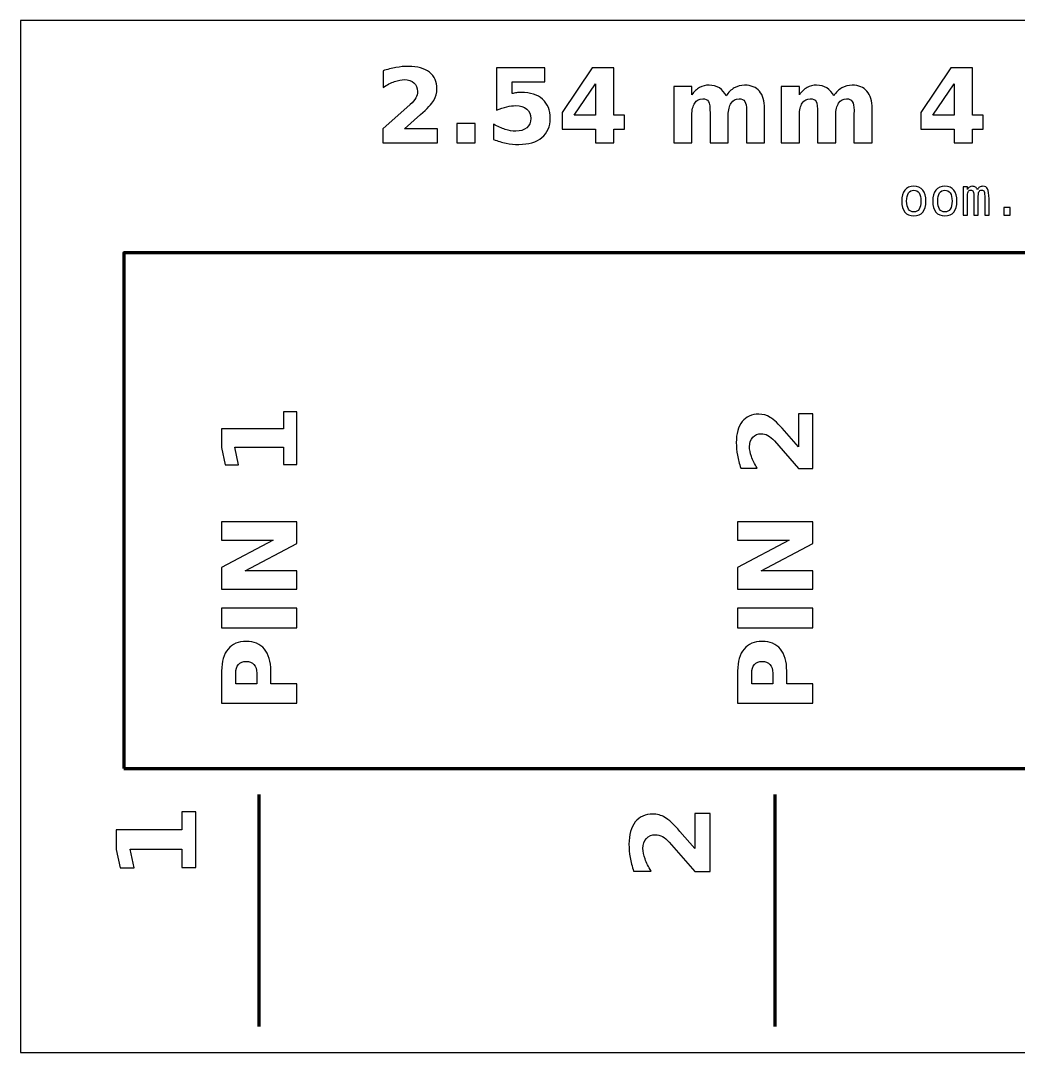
# Model space of a CAD drawing. Header units: centimetres. Extents: x -13.5 to -9.5, y -15.85 to -13.85.
# Drawn here: x -13.5 to -11.566, y -15.85 to -13.85 of the extents above; entities that cross this region are included whole.
import ezdxf

# ---------------------------------------------------------------- set-up
doc = ezdxf.new("R2010")
doc.units = ezdxf.units.CM
doc.header["$MEASUREMENT"] = 0
doc.layers.add('Layer 1', color=7, linetype='Continuous')

msp = doc.modelspace()

# ---------------------------------------------------------------- linework, layer by layer
at = {"layer": 'Layer 1', "color": 7}
msp.add_open_spline([(-13.5, -13.85), (-13.5, -13.85), (-9.5, -13.85), (-9.5, -13.85), (-9.5, -13.85), (-9.5, -13.85), (-9.5, -15.85), (-9.5, -15.85), (-9.5, -15.85), (-9.5, -15.85), (-13.5, -15.85), (-13.5, -15.85), (-13.5, -15.85), (-13.5, -15.85), (-13.5, -13.85), (-13.5, -13.85)], degree=3, knots=[0, 0, 0, 0, 0.25, 0.25, 0.25, 0.25, 0.5, 0.5, 0.5, 0.5, 0.75, 0.75, 0.75, 0.75, 1, 1, 1, 1], dxfattribs=at)
at = {"layer": 'Layer 1', "color": 250}
for points, knots in [([(-12.75625, -14.05948), (-12.75625, -14.05948), (-12.69208, -14.05948), (-12.69208, -14.05948), (-12.69208, -14.05948), (-12.69208, -14.05948), (-12.69208, -14.08711), (-12.69208, -14.08711), (-12.69208, -14.08711), (-12.69208, -14.08711), (-12.79805, -14.08711), (-12.79805, -14.08711), (-12.79805, -14.08711), (-12.79805, -14.08711), (-12.79805, -14.05948), (-12.79805, -14.05948), (-12.79805, -14.05948), (-12.79805, -14.05948), (-12.74481, -14.01251), (-12.74481, -14.01251), (-12.74481, -14.01251), (-12.74005, -14.00821), (-12.73655, -14.00401), (-12.73428, -13.99991), (-12.73428, -13.99991), (-12.73198, -13.99581), (-12.73085, -13.99154), (-12.73085, -13.98711), (-12.73085, -13.98711), (-12.73085, -13.98028), (-12.73315, -13.97478), (-12.73775, -13.97061), (-12.73775, -13.97061), (-12.74231, -13.96644), (-12.74841, -13.96438), (-12.75605, -13.96438), (-12.75605, -13.96438), (-12.76191, -13.96438), (-12.76831, -13.96564), (-12.77528, -13.96814), (-12.77528, -13.96814), (-12.78225, -13.97064), (-12.78971, -13.97438), (-12.79765, -13.97931), (-12.79765, -13.97931), (-12.79765, -13.97931), (-12.79765, -13.94728), (-12.79765, -13.94728), (-12.79765, -13.94728), (-12.78918, -13.94448), (-12.78081, -13.94234), (-12.77255, -13.94088), (-12.77255, -13.94088), (-12.76428, -13.93941), (-12.75618, -13.93868), (-12.74821, -13.93868), (-12.74821, -13.93868), (-12.73078, -13.93868), (-12.71721, -13.94251), (-12.70755, -13.95021), (-12.70755, -13.95021), (-12.69788, -13.95788), (-12.69305, -13.96858), (-12.69305, -13.98234), (-12.69305, -13.98234), (-12.69305, -13.99028), (-12.69511, -13.99768), (-12.69921, -14.00454), (-12.69921, -14.00454), (-12.70331, -14.01141), (-12.71195, -14.02061), (-12.72508, -14.03214), (-12.72508, -14.03214), (-12.72508, -14.03214), (-12.75625, -14.05948), (-12.75625, -14.05948)], [0, 0, 0, 0, 0.0526316, 0.0526316, 0.0526316, 0.0526316, 0.1052632, 0.1052632, 0.1052632, 0.1052632, 0.1578947, 0.1578947, 0.1578947, 0.1578947, 0.2105263, 0.2105263, 0.2105263, 0.2105263, 0.2631579, 0.2631579, 0.2631579, 0.2631579, 0.3157895, 0.3157895, 0.3157895, 0.3157895, 0.3684211, 0.3684211, 0.3684211, 0.3684211, 0.4210526, 0.4210526, 0.4210526, 0.4210526, 0.4736842, 0.4736842, 0.4736842, 0.4736842, 0.5263158, 0.5263158, 0.5263158, 0.5263158, 0.5789474, 0.5789474, 0.5789474, 0.5789474, 0.6315789, 0.6315789, 0.6315789, 0.6315789, 0.6842105, 0.6842105, 0.6842105, 0.6842105, 0.7368421, 0.7368421, 0.7368421, 0.7368421, 0.7894737, 0.7894737, 0.7894737, 0.7894737, 0.8421053, 0.8421053, 0.8421053, 0.8421053, 0.8947368, 0.8947368, 0.8947368, 0.8947368, 0.9473684, 0.9473684, 0.9473684, 0.9473684, 1, 1, 1, 1]), ([(-12.57754, -13.94131), (-12.57754, -13.94131), (-12.48407, -13.94131), (-12.48407, -13.94131), (-12.48407, -13.94131), (-12.48407, -13.94131), (-12.48407, -13.96894), (-12.48407, -13.96894), (-12.48407, -13.96894), (-12.48407, -13.96894), (-12.54757, -13.96894), (-12.54757, -13.96894), (-12.54757, -13.96894), (-12.54757, -13.96894), (-12.54757, -13.99151), (-12.54757, -13.99151), (-12.54757, -13.99151), (-12.54471, -13.99074), (-12.54184, -13.99014), (-12.53894, -13.98971), (-12.53894, -13.98971), (-12.53604, -13.98928), (-12.53301, -13.98908), (-12.52991, -13.98908), (-12.52991, -13.98908), (-12.51211, -13.98908), (-12.49827, -13.99351), (-12.48837, -14.00241), (-12.48837, -14.00241), (-12.47847, -14.01128), (-12.47354, -14.02368), (-12.47354, -14.03954), (-12.47354, -14.03954), (-12.47354, -14.05531), (-12.47894, -14.06764), (-12.48971, -14.07658), (-12.48971, -14.07658), (-12.50047, -14.08548), (-12.51544, -14.08994), (-12.53457, -14.08994), (-12.53457, -14.08994), (-12.54284, -14.08994), (-12.55104, -14.08914), (-12.55914, -14.08754), (-12.55914, -14.08754), (-12.56724, -14.08594), (-12.57531, -14.08354), (-12.58331, -14.08028), (-12.58331, -14.08028), (-12.58331, -14.08028), (-12.58331, -14.05068), (-12.58331, -14.05068), (-12.58331, -14.05068), (-12.57537, -14.05524), (-12.56784, -14.05864), (-12.56071, -14.06091), (-12.56071, -14.06091), (-12.55357, -14.06321), (-12.54684, -14.06434), (-12.54054, -14.06434), (-12.54054, -14.06434), (-12.53141, -14.06434), (-12.52424, -14.06211), (-12.51901, -14.05764), (-12.51901, -14.05764), (-12.51377, -14.05321), (-12.51114, -14.04718), (-12.51114, -14.03954), (-12.51114, -14.03954), (-12.51114, -14.03188), (-12.51377, -14.02584), (-12.51901, -14.02141), (-12.51901, -14.02141), (-12.52424, -14.01698), (-12.53141, -14.01478), (-12.54054, -14.01478), (-12.54054, -14.01478), (-12.54594, -14.01478), (-12.55171, -14.01548), (-12.55781, -14.01688), (-12.55781, -14.01688), (-12.56394, -14.01828), (-12.57051, -14.02044), (-12.57754, -14.02338), (-12.57754, -14.02338), (-12.57754, -14.02338), (-12.57754, -13.94131), (-12.57754, -13.94131)], [0, 0, 0, 0, 0.0454545, 0.0454545, 0.0454545, 0.0454545, 0.0909091, 0.0909091, 0.0909091, 0.0909091, 0.1363636, 0.1363636, 0.1363636, 0.1363636, 0.1818182, 0.1818182, 0.1818182, 0.1818182, 0.2272727, 0.2272727, 0.2272727, 0.2272727, 0.2727273, 0.2727273, 0.2727273, 0.2727273, 0.3181818, 0.3181818, 0.3181818, 0.3181818, 0.3636364, 0.3636364, 0.3636364, 0.3636364, 0.4090909, 0.4090909, 0.4090909, 0.4090909, 0.4545455, 0.4545455, 0.4545455, 0.4545455, 0.5, 0.5, 0.5, 0.5, 0.5454545, 0.5454545, 0.5454545, 0.5454545, 0.5909091, 0.5909091, 0.5909091, 0.5909091, 0.6363636, 0.6363636, 0.6363636, 0.6363636, 0.6818182, 0.6818182, 0.6818182, 0.6818182, 0.7272727, 0.7272727, 0.7272727, 0.7272727, 0.7727273, 0.7727273, 0.7727273, 0.7727273, 0.8181818, 0.8181818, 0.8181818, 0.8181818, 0.8636364, 0.8636364, 0.8636364, 0.8636364, 0.9090909, 0.9090909, 0.9090909, 0.9090909, 0.9545455, 0.9545455, 0.9545455, 0.9545455, 1, 1, 1, 1]), ([(-12.39217, -13.94131), (-12.39217, -13.94131), (-12.35037, -13.94131), (-12.35037, -13.94131), (-12.35037, -13.94131), (-12.35037, -13.94131), (-12.35037, -14.03331), (-12.35037, -14.03331), (-12.35037, -14.03331), (-12.35037, -14.03331), (-12.32957, -14.03331), (-12.32957, -14.03331), (-12.32957, -14.03331), (-12.32957, -14.03331), (-12.32957, -14.06054), (-12.32957, -14.06054), (-12.32957, -14.06054), (-12.32957, -14.06054), (-12.35037, -14.06054), (-12.35037, -14.06054), (-12.35037, -14.06054), (-12.35037, -14.06054), (-12.35037, -14.08711), (-12.35037, -14.08711), (-12.35037, -14.08711), (-12.35037, -14.08711), (-12.3859, -14.08711), (-12.3859, -14.08711), (-12.3859, -14.08711), (-12.3859, -14.08711), (-12.3859, -14.06054), (-12.3859, -14.06054), (-12.3859, -14.06054), (-12.3859, -14.06054), (-12.45057, -14.06054), (-12.45057, -14.06054), (-12.45057, -14.06054), (-12.45057, -14.06054), (-12.45057, -14.02831), (-12.45057, -14.02831), (-12.45057, -14.02831), (-12.45057, -14.02831), (-12.39217, -13.94131), (-12.39217, -13.94131)], [0, 0, 0, 0, 0.0909091, 0.0909091, 0.0909091, 0.0909091, 0.1818182, 0.1818182, 0.1818182, 0.1818182, 0.2727273, 0.2727273, 0.2727273, 0.2727273, 0.3636364, 0.3636364, 0.3636364, 0.3636364, 0.4545455, 0.4545455, 0.4545455, 0.4545455, 0.5454545, 0.5454545, 0.5454545, 0.5454545, 0.6363636, 0.6363636, 0.6363636, 0.6363636, 0.7272727, 0.7272727, 0.7272727, 0.7272727, 0.8181818, 0.8181818, 0.8181818, 0.8181818, 0.9090909, 0.9090909, 0.9090909, 0.9090909, 1, 1, 1, 1]), ([(-11.69694, -13.94131), (-11.69694, -13.94131), (-11.65514, -13.94131), (-11.65514, -13.94131), (-11.65514, -13.94131), (-11.65514, -13.94131), (-11.65514, -14.03331), (-11.65514, -14.03331), (-11.65514, -14.03331), (-11.65514, -14.03331), (-11.63434, -14.03331), (-11.63434, -14.03331), (-11.63434, -14.03331), (-11.63434, -14.03331), (-11.63434, -14.06054), (-11.63434, -14.06054), (-11.63434, -14.06054), (-11.63434, -14.06054), (-11.65514, -14.06054), (-11.65514, -14.06054), (-11.65514, -14.06054), (-11.65514, -14.06054), (-11.65514, -14.08711), (-11.65514, -14.08711), (-11.65514, -14.08711), (-11.65514, -14.08711), (-11.69067, -14.08711), (-11.69067, -14.08711), (-11.69067, -14.08711), (-11.69067, -14.08711), (-11.69067, -14.06054), (-11.69067, -14.06054), (-11.69067, -14.06054), (-11.69067, -14.06054), (-11.75534, -14.06054), (-11.75534, -14.06054), (-11.75534, -14.06054), (-11.75534, -14.06054), (-11.75534, -14.02831), (-11.75534, -14.02831), (-11.75534, -14.02831), (-11.75534, -14.02831), (-11.69694, -13.94131), (-11.69694, -13.94131)], [0, 0, 0, 0, 0.0909091, 0.0909091, 0.0909091, 0.0909091, 0.1818182, 0.1818182, 0.1818182, 0.1818182, 0.2727273, 0.2727273, 0.2727273, 0.2727273, 0.3636364, 0.3636364, 0.3636364, 0.3636364, 0.4545455, 0.4545455, 0.4545455, 0.4545455, 0.5454545, 0.5454545, 0.5454545, 0.5454545, 0.6363636, 0.6363636, 0.6363636, 0.6363636, 0.7272727, 0.7272727, 0.7272727, 0.7272727, 0.8181818, 0.8181818, 0.8181818, 0.8181818, 0.9090909, 0.9090909, 0.9090909, 0.9090909, 1, 1, 1, 1]), ([(-12.3859, -13.97228), (-12.3859, -13.97228), (-12.42714, -14.03331), (-12.42714, -14.03331), (-12.42714, -14.03331), (-12.42714, -14.03331), (-12.3859, -14.03331), (-12.3859, -14.03331), (-12.3859, -14.03331), (-12.3859, -14.03331), (-12.3859, -13.97228), (-12.3859, -13.97228)], [0, 0, 0, 0, 0.3333333, 0.3333333, 0.3333333, 0.3333333, 0.6666667, 0.6666667, 0.6666667, 0.6666667, 1, 1, 1, 1]), ([(-12.1326, -13.99591), (-12.12817, -13.98914), (-12.12294, -13.98398), (-12.11684, -13.98044), (-12.11684, -13.98044), (-12.11074, -13.97688), (-12.10407, -13.97511), (-12.09677, -13.97511), (-12.09677, -13.97511), (-12.0842, -13.97511), (-12.07464, -13.97898), (-12.06807, -13.98674), (-12.06807, -13.98674), (-12.0615, -13.99448), (-12.0582, -14.00574), (-12.0582, -14.02051), (-12.0582, -14.02051), (-12.0582, -14.02051), (-12.0582, -14.08711), (-12.0582, -14.08711), (-12.0582, -14.08711), (-12.0582, -14.08711), (-12.09337, -14.08711), (-12.09337, -14.08711), (-12.09337, -14.08711), (-12.09337, -14.08711), (-12.09337, -14.03008), (-12.09337, -14.03008), (-12.09337, -14.03008), (-12.0933, -14.02924), (-12.09327, -14.02838), (-12.09324, -14.02744), (-12.09324, -14.02744), (-12.0932, -14.02654), (-12.09317, -14.02524), (-12.09317, -14.02354), (-12.09317, -14.02354), (-12.09317, -14.01581), (-12.0943, -14.01018), (-12.0966, -14.00671), (-12.0966, -14.00671), (-12.09887, -14.00321), (-12.10254, -14.00148), (-12.1076, -14.00148), (-12.1076, -14.00148), (-12.11427, -14.00148), (-12.11937, -14.00421), (-12.123, -14.00968), (-12.123, -14.00968), (-12.1266, -14.01514), (-12.12847, -14.02304), (-12.1286, -14.03341), (-12.1286, -14.03341), (-12.1286, -14.03341), (-12.1286, -14.08711), (-12.1286, -14.08711), (-12.1286, -14.08711), (-12.1286, -14.08711), (-12.16377, -14.08711), (-12.16377, -14.08711), (-12.16377, -14.08711), (-12.16377, -14.08711), (-12.16377, -14.03008), (-12.16377, -14.03008), (-12.16377, -14.03008), (-12.16377, -14.01798), (-12.1648, -14.01018), (-12.1669, -14.00671), (-12.1669, -14.00671), (-12.16897, -14.00321), (-12.17267, -14.00148), (-12.178, -14.00148), (-12.178, -14.00148), (-12.18474, -14.00148), (-12.1899, -14.00424), (-12.19354, -14.00974), (-12.19354, -14.00974), (-12.19717, -14.01524), (-12.199, -14.02308), (-12.199, -14.03331), (-12.199, -14.03331), (-12.199, -14.03331), (-12.199, -14.08711), (-12.199, -14.08711), (-12.199, -14.08711), (-12.199, -14.08711), (-12.23417, -14.08711), (-12.23417, -14.08711), (-12.23417, -14.08711), (-12.23417, -14.08711), (-12.23417, -13.97774), (-12.23417, -13.97774), (-12.23417, -13.97774), (-12.23417, -13.97774), (-12.199, -13.97774), (-12.199, -13.97774), (-12.199, -13.97774), (-12.199, -13.97774), (-12.199, -13.99378), (-12.199, -13.99378), (-12.199, -13.99378), (-12.1947, -13.98758), (-12.18977, -13.98294), (-12.1842, -13.97981), (-12.1842, -13.97981), (-12.17864, -13.97668), (-12.1725, -13.97511), (-12.1658, -13.97511), (-12.1658, -13.97511), (-12.15827, -13.97511), (-12.15157, -13.97694), (-12.1458, -13.98058), (-12.1458, -13.98058), (-12.14, -13.98424), (-12.1356, -13.98934), (-12.1326, -13.99591)], [0, 0, 0, 0, 0.0344828, 0.0344828, 0.0344828, 0.0344828, 0.0689655, 0.0689655, 0.0689655, 0.0689655, 0.1034483, 0.1034483, 0.1034483, 0.1034483, 0.137931, 0.137931, 0.137931, 0.137931, 0.1724138, 0.1724138, 0.1724138, 0.1724138, 0.2068966, 0.2068966, 0.2068966, 0.2068966, 0.2413793, 0.2413793, 0.2413793, 0.2413793, 0.2758621, 0.2758621, 0.2758621, 0.2758621, 0.3103448, 0.3103448, 0.3103448, 0.3103448, 0.3448276, 0.3448276, 0.3448276, 0.3448276, 0.3793103, 0.3793103, 0.3793103, 0.3793103, 0.4137931, 0.4137931, 0.4137931, 0.4137931, 0.4482759, 0.4482759, 0.4482759, 0.4482759, 0.4827586, 0.4827586, 0.4827586, 0.4827586, 0.5172414, 0.5172414, 0.5172414, 0.5172414, 0.5517241, 0.5517241, 0.5517241, 0.5517241, 0.5862069, 0.5862069, 0.5862069, 0.5862069, 0.6206897, 0.6206897, 0.6206897, 0.6206897, 0.6551724, 0.6551724, 0.6551724, 0.6551724, 0.6896552, 0.6896552, 0.6896552, 0.6896552, 0.7241379, 0.7241379, 0.7241379, 0.7241379, 0.7586207, 0.7586207, 0.7586207, 0.7586207, 0.7931034, 0.7931034, 0.7931034, 0.7931034, 0.8275862, 0.8275862, 0.8275862, 0.8275862, 0.862069, 0.862069, 0.862069, 0.862069, 0.8965517, 0.8965517, 0.8965517, 0.8965517, 0.9310345, 0.9310345, 0.9310345, 0.9310345, 0.9655172, 0.9655172, 0.9655172, 0.9655172, 1, 1, 1, 1]), ([(-11.9242, -13.99591), (-11.91977, -13.98914), (-11.91454, -13.98398), (-11.90844, -13.98044), (-11.90844, -13.98044), (-11.90234, -13.97688), (-11.89567, -13.97511), (-11.88837, -13.97511), (-11.88837, -13.97511), (-11.8758, -13.97511), (-11.86624, -13.97898), (-11.85967, -13.98674), (-11.85967, -13.98674), (-11.8531, -13.99448), (-11.8498, -14.00574), (-11.8498, -14.02051), (-11.8498, -14.02051), (-11.8498, -14.02051), (-11.8498, -14.08711), (-11.8498, -14.08711), (-11.8498, -14.08711), (-11.8498, -14.08711), (-11.88497, -14.08711), (-11.88497, -14.08711), (-11.88497, -14.08711), (-11.88497, -14.08711), (-11.88497, -14.03008), (-11.88497, -14.03008), (-11.88497, -14.03008), (-11.8849, -14.02924), (-11.88487, -14.02838), (-11.88484, -14.02744), (-11.88484, -14.02744), (-11.8848, -14.02654), (-11.88477, -14.02524), (-11.88477, -14.02354), (-11.88477, -14.02354), (-11.88477, -14.01581), (-11.8859, -14.01018), (-11.8882, -14.00671), (-11.8882, -14.00671), (-11.89047, -14.00321), (-11.89414, -14.00148), (-11.8992, -14.00148), (-11.8992, -14.00148), (-11.90587, -14.00148), (-11.91097, -14.00421), (-11.9146, -14.00968), (-11.9146, -14.00968), (-11.9182, -14.01514), (-11.92007, -14.02304), (-11.9202, -14.03341), (-11.9202, -14.03341), (-11.9202, -14.03341), (-11.9202, -14.08711), (-11.9202, -14.08711), (-11.9202, -14.08711), (-11.9202, -14.08711), (-11.95537, -14.08711), (-11.95537, -14.08711), (-11.95537, -14.08711), (-11.95537, -14.08711), (-11.95537, -14.03008), (-11.95537, -14.03008), (-11.95537, -14.03008), (-11.95537, -14.01798), (-11.9564, -14.01018), (-11.9585, -14.00671), (-11.9585, -14.00671), (-11.96057, -14.00321), (-11.96427, -14.00148), (-11.9696, -14.00148), (-11.9696, -14.00148), (-11.97634, -14.00148), (-11.9815, -14.00424), (-11.98514, -14.00974), (-11.98514, -14.00974), (-11.98877, -14.01524), (-11.9906, -14.02308), (-11.9906, -14.03331), (-11.9906, -14.03331), (-11.9906, -14.03331), (-11.9906, -14.08711), (-11.9906, -14.08711), (-11.9906, -14.08711), (-11.9906, -14.08711), (-12.02577, -14.08711), (-12.02577, -14.08711), (-12.02577, -14.08711), (-12.02577, -14.08711), (-12.02577, -13.97774), (-12.02577, -13.97774), (-12.02577, -13.97774), (-12.02577, -13.97774), (-11.9906, -13.97774), (-11.9906, -13.97774), (-11.9906, -13.97774), (-11.9906, -13.97774), (-11.9906, -13.99378), (-11.9906, -13.99378), (-11.9906, -13.99378), (-11.9863, -13.98758), (-11.98137, -13.98294), (-11.9758, -13.97981), (-11.9758, -13.97981), (-11.97024, -13.97668), (-11.9641, -13.97511), (-11.9574, -13.97511), (-11.9574, -13.97511), (-11.94987, -13.97511), (-11.94317, -13.97694), (-11.9374, -13.98058), (-11.9374, -13.98058), (-11.9316, -13.98424), (-11.9272, -13.98934), (-11.9242, -13.99591)], [0, 0, 0, 0, 0.0344828, 0.0344828, 0.0344828, 0.0344828, 0.0689655, 0.0689655, 0.0689655, 0.0689655, 0.1034483, 0.1034483, 0.1034483, 0.1034483, 0.137931, 0.137931, 0.137931, 0.137931, 0.1724138, 0.1724138, 0.1724138, 0.1724138, 0.2068966, 0.2068966, 0.2068966, 0.2068966, 0.2413793, 0.2413793, 0.2413793, 0.2413793, 0.2758621, 0.2758621, 0.2758621, 0.2758621, 0.3103448, 0.3103448, 0.3103448, 0.3103448, 0.3448276, 0.3448276, 0.3448276, 0.3448276, 0.3793103, 0.3793103, 0.3793103, 0.3793103, 0.4137931, 0.4137931, 0.4137931, 0.4137931, 0.4482759, 0.4482759, 0.4482759, 0.4482759, 0.4827586, 0.4827586, 0.4827586, 0.4827586, 0.5172414, 0.5172414, 0.5172414, 0.5172414, 0.5517241, 0.5517241, 0.5517241, 0.5517241, 0.5862069, 0.5862069, 0.5862069, 0.5862069, 0.6206897, 0.6206897, 0.6206897, 0.6206897, 0.6551724, 0.6551724, 0.6551724, 0.6551724, 0.6896552, 0.6896552, 0.6896552, 0.6896552, 0.7241379, 0.7241379, 0.7241379, 0.7241379, 0.7586207, 0.7586207, 0.7586207, 0.7586207, 0.7931034, 0.7931034, 0.7931034, 0.7931034, 0.8275862, 0.8275862, 0.8275862, 0.8275862, 0.862069, 0.862069, 0.862069, 0.862069, 0.8965517, 0.8965517, 0.8965517, 0.8965517, 0.9310345, 0.9310345, 0.9310345, 0.9310345, 0.9655172, 0.9655172, 0.9655172, 0.9655172, 1, 1, 1, 1]), ([(-11.69067, -13.97228), (-11.69067, -13.97228), (-11.73191, -14.03331), (-11.73191, -14.03331), (-11.73191, -14.03331), (-11.73191, -14.03331), (-11.69067, -14.03331), (-11.69067, -14.03331), (-11.69067, -14.03331), (-11.69067, -14.03331), (-11.69067, -13.97228), (-11.69067, -13.97228)], [0, 0, 0, 0, 0.3333333, 0.3333333, 0.3333333, 0.3333333, 0.6666667, 0.6666667, 0.6666667, 0.6666667, 1, 1, 1, 1]), ([(-12.65431, -14.04931), (-12.65431, -14.04931), (-12.61914, -14.04931), (-12.61914, -14.04931), (-12.61914, -14.04931), (-12.61914, -14.04931), (-12.61914, -14.08711), (-12.61914, -14.08711), (-12.61914, -14.08711), (-12.61914, -14.08711), (-12.65431, -14.08711), (-12.65431, -14.08711), (-12.65431, -14.08711), (-12.65431, -14.08711), (-12.65431, -14.04931), (-12.65431, -14.04931)], [0, 0, 0, 0, 0.25, 0.25, 0.25, 0.25, 0.5, 0.5, 0.5, 0.5, 0.75, 0.75, 0.75, 0.75, 1, 1, 1, 1]), ([(-11.76893, -14.1711), (-11.76134, -14.1711), (-11.75554, -14.17355), (-11.75153, -14.17847), (-11.75153, -14.17847), (-11.74751, -14.18338), (-11.74549, -14.1905), (-11.74549, -14.1998), (-11.74549, -14.1998), (-11.74549, -14.20915), (-11.74749, -14.21627), (-11.75149, -14.22117), (-11.75149, -14.22117), (-11.75551, -14.22607), (-11.76131, -14.22852), (-11.76893, -14.22852), (-11.76893, -14.22852), (-11.77653, -14.22852), (-11.78231, -14.22607), (-11.78633, -14.22117), (-11.78633, -14.22117), (-11.79033, -14.21627), (-11.79233, -14.20915), (-11.79233, -14.1998), (-11.79233, -14.1998), (-11.79233, -14.1905), (-11.79033, -14.18338), (-11.78633, -14.17847), (-11.78633, -14.17847), (-11.78231, -14.17355), (-11.77653, -14.1711), (-11.76893, -14.1711)], [0, 0, 0, 0, 0.125, 0.125, 0.125, 0.125, 0.25, 0.25, 0.25, 0.25, 0.375, 0.375, 0.375, 0.375, 0.5, 0.5, 0.5, 0.5, 0.625, 0.625, 0.625, 0.625, 0.75, 0.75, 0.75, 0.75, 0.875, 0.875, 0.875, 0.875, 1, 1, 1, 1]), ([(-11.76893, -14.17872), (-11.77349, -14.17872), (-11.77694, -14.18048), (-11.77929, -14.18403), (-11.77929, -14.18403), (-11.78164, -14.18758), (-11.78281, -14.19285), (-11.78281, -14.1998), (-11.78281, -14.1998), (-11.78281, -14.20673), (-11.78164, -14.21198), (-11.77929, -14.21555), (-11.77929, -14.21555), (-11.77694, -14.21912), (-11.77349, -14.2209), (-11.76893, -14.2209), (-11.76893, -14.2209), (-11.76434, -14.2209), (-11.76088, -14.21912), (-11.75853, -14.21555), (-11.75853, -14.21555), (-11.75618, -14.21198), (-11.75501, -14.20673), (-11.75501, -14.1998), (-11.75501, -14.1998), (-11.75501, -14.19285), (-11.75618, -14.18758), (-11.75853, -14.18403), (-11.75853, -14.18403), (-11.76088, -14.18048), (-11.76434, -14.17872), (-11.76893, -14.17872)], [0, 0, 0, 0, 0.125, 0.125, 0.125, 0.125, 0.25, 0.25, 0.25, 0.25, 0.375, 0.375, 0.375, 0.375, 0.5, 0.5, 0.5, 0.5, 0.625, 0.625, 0.625, 0.625, 0.75, 0.75, 0.75, 0.75, 0.875, 0.875, 0.875, 0.875, 1, 1, 1, 1]), ([(-11.70873, -14.1711), (-11.70114, -14.1711), (-11.69534, -14.17355), (-11.69133, -14.17847), (-11.69133, -14.17847), (-11.68731, -14.18338), (-11.68529, -14.1905), (-11.68529, -14.1998), (-11.68529, -14.1998), (-11.68529, -14.20915), (-11.68729, -14.21627), (-11.69129, -14.22117), (-11.69129, -14.22117), (-11.69531, -14.22607), (-11.70111, -14.22852), (-11.70873, -14.22852), (-11.70873, -14.22852), (-11.71633, -14.22852), (-11.72211, -14.22607), (-11.72613, -14.22117), (-11.72613, -14.22117), (-11.73013, -14.21627), (-11.73213, -14.20915), (-11.73213, -14.1998), (-11.73213, -14.1998), (-11.73213, -14.1905), (-11.73013, -14.18338), (-11.72613, -14.17847), (-11.72613, -14.17847), (-11.72211, -14.17355), (-11.71633, -14.1711), (-11.70873, -14.1711)], [0, 0, 0, 0, 0.125, 0.125, 0.125, 0.125, 0.25, 0.25, 0.25, 0.25, 0.375, 0.375, 0.375, 0.375, 0.5, 0.5, 0.5, 0.5, 0.625, 0.625, 0.625, 0.625, 0.75, 0.75, 0.75, 0.75, 0.875, 0.875, 0.875, 0.875, 1, 1, 1, 1]), ([(-11.70873, -14.17872), (-11.71329, -14.17872), (-11.71674, -14.18048), (-11.71909, -14.18403), (-11.71909, -14.18403), (-11.72144, -14.18758), (-11.72261, -14.19285), (-11.72261, -14.1998), (-11.72261, -14.1998), (-11.72261, -14.20673), (-11.72144, -14.21198), (-11.71909, -14.21555), (-11.71909, -14.21555), (-11.71674, -14.21912), (-11.71329, -14.2209), (-11.70873, -14.2209), (-11.70873, -14.2209), (-11.70414, -14.2209), (-11.70068, -14.21912), (-11.69833, -14.21555), (-11.69833, -14.21555), (-11.69598, -14.21198), (-11.69481, -14.20673), (-11.69481, -14.1998), (-11.69481, -14.1998), (-11.69481, -14.19285), (-11.69598, -14.18758), (-11.69833, -14.18403), (-11.69833, -14.18403), (-11.70068, -14.18048), (-11.70414, -14.17872), (-11.70873, -14.17872)], [0, 0, 0, 0, 0.125, 0.125, 0.125, 0.125, 0.25, 0.25, 0.25, 0.25, 0.375, 0.375, 0.375, 0.375, 0.5, 0.5, 0.5, 0.5, 0.625, 0.625, 0.625, 0.625, 0.75, 0.75, 0.75, 0.75, 0.875, 0.875, 0.875, 0.875, 1, 1, 1, 1]), ([(-11.64561, -14.17798), (-11.64451, -14.17563), (-11.64309, -14.1739), (-11.64138, -14.17278), (-11.64138, -14.17278), (-11.63968, -14.17167), (-11.63761, -14.1711), (-11.63521, -14.1711), (-11.63521, -14.1711), (-11.63081, -14.1711), (-11.62771, -14.1728), (-11.62591, -14.1762), (-11.62591, -14.1762), (-11.62409, -14.1796), (-11.62319, -14.186), (-11.62319, -14.19542), (-11.62319, -14.19542), (-11.62319, -14.19542), (-11.62319, -14.2271), (-11.62319, -14.2271), (-11.62319, -14.2271), (-11.62319, -14.2271), (-11.63139, -14.2271), (-11.63139, -14.2271), (-11.63139, -14.2271), (-11.63139, -14.2271), (-11.63139, -14.1958), (-11.63139, -14.1958), (-11.63139, -14.1958), (-11.63139, -14.18808), (-11.63183, -14.1833), (-11.63269, -14.18142), (-11.63269, -14.18142), (-11.63354, -14.17955), (-11.63513, -14.17862), (-11.63741, -14.17862), (-11.63741, -14.17862), (-11.64001, -14.17862), (-11.64179, -14.17962), (-11.64276, -14.18162), (-11.64276, -14.18162), (-11.64371, -14.18362), (-11.64419, -14.18835), (-11.64419, -14.1958), (-11.64419, -14.1958), (-11.64419, -14.1958), (-11.64419, -14.2271), (-11.64419, -14.2271), (-11.64419, -14.2271), (-11.64419, -14.2271), (-11.65239, -14.2271), (-11.65239, -14.2271), (-11.65239, -14.2271), (-11.65239, -14.2271), (-11.65239, -14.1958), (-11.65239, -14.1958), (-11.65239, -14.1958), (-11.65239, -14.18798), (-11.65286, -14.18317), (-11.65379, -14.18135), (-11.65379, -14.18135), (-11.65471, -14.17953), (-11.65638, -14.17862), (-11.65879, -14.17862), (-11.65879, -14.17862), (-11.66118, -14.17862), (-11.66283, -14.17962), (-11.66374, -14.18162), (-11.66374, -14.18162), (-11.66468, -14.18362), (-11.66514, -14.18835), (-11.66514, -14.1958), (-11.66514, -14.1958), (-11.66514, -14.1958), (-11.66514, -14.2271), (-11.66514, -14.2271), (-11.66514, -14.2271), (-11.66514, -14.2271), (-11.67329, -14.2271), (-11.67329, -14.2271), (-11.67329, -14.2271), (-11.67329, -14.2271), (-11.67329, -14.17242), (-11.67329, -14.17242), (-11.67329, -14.17242), (-11.67329, -14.17242), (-11.66514, -14.17242), (-11.66514, -14.17242), (-11.66514, -14.17242), (-11.66514, -14.17242), (-11.66514, -14.1771), (-11.66514, -14.1771), (-11.66514, -14.1771), (-11.66408, -14.17515), (-11.66273, -14.17367), (-11.66111, -14.17263), (-11.66111, -14.17263), (-11.65951, -14.17162), (-11.65768, -14.1711), (-11.65563, -14.1711), (-11.65563, -14.1711), (-11.65314, -14.1711), (-11.65109, -14.17167), (-11.64944, -14.1728), (-11.64944, -14.1728), (-11.64779, -14.17395), (-11.64653, -14.17567), (-11.64561, -14.17798)], [0, 0, 0, 0, 0.037037, 0.037037, 0.037037, 0.037037, 0.0740741, 0.0740741, 0.0740741, 0.0740741, 0.1111111, 0.1111111, 0.1111111, 0.1111111, 0.1481481, 0.1481481, 0.1481481, 0.1481481, 0.1851852, 0.1851852, 0.1851852, 0.1851852, 0.2222222, 0.2222222, 0.2222222, 0.2222222, 0.2592593, 0.2592593, 0.2592593, 0.2592593, 0.2962963, 0.2962963, 0.2962963, 0.2962963, 0.3333333, 0.3333333, 0.3333333, 0.3333333, 0.3703704, 0.3703704, 0.3703704, 0.3703704, 0.4074074, 0.4074074, 0.4074074, 0.4074074, 0.4444444, 0.4444444, 0.4444444, 0.4444444, 0.4814815, 0.4814815, 0.4814815, 0.4814815, 0.5185185, 0.5185185, 0.5185185, 0.5185185, 0.5555556, 0.5555556, 0.5555556, 0.5555556, 0.5925926, 0.5925926, 0.5925926, 0.5925926, 0.6296296, 0.6296296, 0.6296296, 0.6296296, 0.6666667, 0.6666667, 0.6666667, 0.6666667, 0.7037037, 0.7037037, 0.7037037, 0.7037037, 0.7407407, 0.7407407, 0.7407407, 0.7407407, 0.7777778, 0.7777778, 0.7777778, 0.7777778, 0.8148148, 0.8148148, 0.8148148, 0.8148148, 0.8518519, 0.8518519, 0.8518519, 0.8518519, 0.8888889, 0.8888889, 0.8888889, 0.8888889, 0.9259259, 0.9259259, 0.9259259, 0.9259259, 0.962963, 0.962963, 0.962963, 0.962963, 1, 1, 1, 1]), ([(-11.59453, -14.2122), (-11.59453, -14.2122), (-11.58223, -14.2122), (-11.58223, -14.2122), (-11.58223, -14.2122), (-11.58223, -14.2122), (-11.58223, -14.2271), (-11.58223, -14.2271), (-11.58223, -14.2271), (-11.58223, -14.2271), (-11.59453, -14.2271), (-11.59453, -14.2271), (-11.59453, -14.2271), (-11.59453, -14.2271), (-11.59453, -14.2122), (-11.59453, -14.2122)], [0, 0, 0, 0, 0.25, 0.25, 0.25, 0.25, 0.5, 0.5, 0.5, 0.5, 0.75, 0.75, 0.75, 0.75, 1, 1, 1, 1]), ([(-12.99057, -14.71027), (-12.99057, -14.71027), (-12.99057, -14.67707), (-12.99057, -14.67707), (-12.99057, -14.67707), (-12.99057, -14.67707), (-13.0848, -14.67707), (-13.0848, -14.67707), (-13.0848, -14.67707), (-13.0848, -14.67707), (-13.07777, -14.71113), (-13.07777, -14.71113), (-13.07777, -14.71113), (-13.07777, -14.71113), (-13.10337, -14.71113), (-13.10337, -14.71113), (-13.10337, -14.71113), (-13.10337, -14.71113), (-13.1104, -14.67727), (-13.1104, -14.67727), (-13.1104, -14.67727), (-13.1104, -14.67727), (-13.1104, -14.64153), (-13.1104, -14.64153), (-13.1104, -14.64153), (-13.1104, -14.64153), (-12.99057, -14.64153), (-12.99057, -14.64153), (-12.99057, -14.64153), (-12.99057, -14.64153), (-12.99057, -14.60833), (-12.99057, -14.60833), (-12.99057, -14.60833), (-12.99057, -14.60833), (-12.9646, -14.60833), (-12.9646, -14.60833), (-12.9646, -14.60833), (-12.9646, -14.60833), (-12.9646, -14.71027), (-12.9646, -14.71027), (-12.9646, -14.71027), (-12.9646, -14.71027), (-12.99057, -14.71027), (-12.99057, -14.71027)], [0, 0, 0, 0, 0.0909091, 0.0909091, 0.0909091, 0.0909091, 0.1818182, 0.1818182, 0.1818182, 0.1818182, 0.2727273, 0.2727273, 0.2727273, 0.2727273, 0.3636364, 0.3636364, 0.3636364, 0.3636364, 0.4545455, 0.4545455, 0.4545455, 0.4545455, 0.5454545, 0.5454545, 0.5454545, 0.5454545, 0.6363636, 0.6363636, 0.6363636, 0.6363636, 0.7272727, 0.7272727, 0.7272727, 0.7272727, 0.8181818, 0.8181818, 0.8181818, 0.8181818, 0.9090909, 0.9090909, 0.9090909, 0.9090909, 1, 1, 1, 1]), ([(-11.99223, -14.67607), (-11.99223, -14.67607), (-11.99223, -14.6119), (-11.99223, -14.6119), (-11.99223, -14.6119), (-11.99223, -14.6119), (-11.9646, -14.6119), (-11.9646, -14.6119), (-11.9646, -14.6119), (-11.9646, -14.6119), (-11.9646, -14.71787), (-11.9646, -14.71787), (-11.9646, -14.71787), (-11.9646, -14.71787), (-11.99223, -14.71787), (-11.99223, -14.71787), (-11.99223, -14.71787), (-11.99223, -14.71787), (-12.0392, -14.66463), (-12.0392, -14.66463), (-12.0392, -14.66463), (-12.0435, -14.65987), (-12.0477, -14.65637), (-12.0518, -14.6541), (-12.0518, -14.6541), (-12.0559, -14.6518), (-12.06017, -14.65067), (-12.0646, -14.65067), (-12.0646, -14.65067), (-12.07143, -14.65067), (-12.07693, -14.65297), (-12.0811, -14.65757), (-12.0811, -14.65757), (-12.08527, -14.66213), (-12.08733, -14.66823), (-12.08733, -14.67587), (-12.08733, -14.67587), (-12.08733, -14.68173), (-12.08607, -14.68813), (-12.08357, -14.6951), (-12.08357, -14.6951), (-12.08107, -14.70207), (-12.07733, -14.70953), (-12.0724, -14.71747), (-12.0724, -14.71747), (-12.0724, -14.71747), (-12.10443, -14.71747), (-12.10443, -14.71747), (-12.10443, -14.71747), (-12.10723, -14.709), (-12.10937, -14.70063), (-12.11083, -14.69237), (-12.11083, -14.69237), (-12.1123, -14.6841), (-12.11303, -14.676), (-12.11303, -14.66803), (-12.11303, -14.66803), (-12.11303, -14.6506), (-12.1092, -14.63703), (-12.1015, -14.62737), (-12.1015, -14.62737), (-12.09383, -14.6177), (-12.08313, -14.61287), (-12.06937, -14.61287), (-12.06937, -14.61287), (-12.06143, -14.61287), (-12.05403, -14.61493), (-12.04717, -14.61903), (-12.04717, -14.61903), (-12.0403, -14.62313), (-12.0311, -14.63177), (-12.01957, -14.6449), (-12.01957, -14.6449), (-12.01957, -14.6449), (-11.99223, -14.67607), (-11.99223, -14.67607)], [0, 0, 0, 0, 0.0526316, 0.0526316, 0.0526316, 0.0526316, 0.1052632, 0.1052632, 0.1052632, 0.1052632, 0.1578947, 0.1578947, 0.1578947, 0.1578947, 0.2105263, 0.2105263, 0.2105263, 0.2105263, 0.2631579, 0.2631579, 0.2631579, 0.2631579, 0.3157895, 0.3157895, 0.3157895, 0.3157895, 0.3684211, 0.3684211, 0.3684211, 0.3684211, 0.4210526, 0.4210526, 0.4210526, 0.4210526, 0.4736842, 0.4736842, 0.4736842, 0.4736842, 0.5263158, 0.5263158, 0.5263158, 0.5263158, 0.5789474, 0.5789474, 0.5789474, 0.5789474, 0.6315789, 0.6315789, 0.6315789, 0.6315789, 0.6842105, 0.6842105, 0.6842105, 0.6842105, 0.7368421, 0.7368421, 0.7368421, 0.7368421, 0.7894737, 0.7894737, 0.7894737, 0.7894737, 0.8421053, 0.8421053, 0.8421053, 0.8421053, 0.8947368, 0.8947368, 0.8947368, 0.8947368, 0.9473684, 0.9473684, 0.9473684, 0.9473684, 1, 1, 1, 1]), ([(-13.1104, -14.95233), (-13.1104, -14.95233), (-13.1104, -14.91033), (-13.1104, -14.91033), (-13.1104, -14.91033), (-13.1104, -14.91033), (-13.0104, -14.8573), (-13.0104, -14.8573), (-13.0104, -14.8573), (-13.0104, -14.8573), (-13.1104, -14.8573), (-13.1104, -14.8573), (-13.1104, -14.8573), (-13.1104, -14.8573), (-13.1104, -14.82167), (-13.1104, -14.82167), (-13.1104, -14.82167), (-13.1104, -14.82167), (-12.9646, -14.82167), (-12.9646, -14.82167), (-12.9646, -14.82167), (-12.9646, -14.82167), (-12.9646, -14.86367), (-12.9646, -14.86367), (-12.9646, -14.86367), (-12.9646, -14.86367), (-13.0646, -14.9167), (-13.0646, -14.9167), (-13.0646, -14.9167), (-13.0646, -14.9167), (-12.9646, -14.9167), (-12.9646, -14.9167), (-12.9646, -14.9167), (-12.9646, -14.9167), (-12.9646, -14.95233), (-12.9646, -14.95233), (-12.9646, -14.95233), (-12.9646, -14.95233), (-13.1104, -14.95233), (-13.1104, -14.95233)], [0, 0, 0, 0, 0.1, 0.1, 0.1, 0.1, 0.2, 0.2, 0.2, 0.2, 0.3, 0.3, 0.3, 0.3, 0.4, 0.4, 0.4, 0.4, 0.5, 0.5, 0.5, 0.5, 0.6, 0.6, 0.6, 0.6, 0.7, 0.7, 0.7, 0.7, 0.8, 0.8, 0.8, 0.8, 0.9, 0.9, 0.9, 0.9, 1, 1, 1, 1]), ([(-12.1104, -14.95233), (-12.1104, -14.95233), (-12.1104, -14.91033), (-12.1104, -14.91033), (-12.1104, -14.91033), (-12.1104, -14.91033), (-12.0104, -14.8573), (-12.0104, -14.8573), (-12.0104, -14.8573), (-12.0104, -14.8573), (-12.1104, -14.8573), (-12.1104, -14.8573), (-12.1104, -14.8573), (-12.1104, -14.8573), (-12.1104, -14.82167), (-12.1104, -14.82167), (-12.1104, -14.82167), (-12.1104, -14.82167), (-11.9646, -14.82167), (-11.9646, -14.82167), (-11.9646, -14.82167), (-11.9646, -14.82167), (-11.9646, -14.86367), (-11.9646, -14.86367), (-11.9646, -14.86367), (-11.9646, -14.86367), (-12.0646, -14.9167), (-12.0646, -14.9167), (-12.0646, -14.9167), (-12.0646, -14.9167), (-11.9646, -14.9167), (-11.9646, -14.9167), (-11.9646, -14.9167), (-11.9646, -14.9167), (-11.9646, -14.95233), (-11.9646, -14.95233), (-11.9646, -14.95233), (-11.9646, -14.95233), (-12.1104, -14.95233), (-12.1104, -14.95233)], [0, 0, 0, 0, 0.1, 0.1, 0.1, 0.1, 0.2, 0.2, 0.2, 0.2, 0.3, 0.3, 0.3, 0.3, 0.4, 0.4, 0.4, 0.4, 0.5, 0.5, 0.5, 0.5, 0.6, 0.6, 0.6, 0.6, 0.7, 0.7, 0.7, 0.7, 0.8, 0.8, 0.8, 0.8, 0.9, 0.9, 0.9, 0.9, 1, 1, 1, 1]), ([(-13.1104, -15.02673), (-13.1104, -15.02673), (-13.1104, -14.98913), (-13.1104, -14.98913), (-13.1104, -14.98913), (-13.1104, -14.98913), (-12.9646, -14.98913), (-12.9646, -14.98913), (-12.9646, -14.98913), (-12.9646, -14.98913), (-12.9646, -15.02673), (-12.9646, -15.02673), (-12.9646, -15.02673), (-12.9646, -15.02673), (-13.1104, -15.02673), (-13.1104, -15.02673)], [0, 0, 0, 0, 0.25, 0.25, 0.25, 0.25, 0.5, 0.5, 0.5, 0.5, 0.75, 0.75, 0.75, 0.75, 1, 1, 1, 1]), ([(-12.1104, -15.02673), (-12.1104, -15.02673), (-12.1104, -14.98913), (-12.1104, -14.98913), (-12.1104, -14.98913), (-12.1104, -14.98913), (-11.9646, -14.98913), (-11.9646, -14.98913), (-11.9646, -14.98913), (-11.9646, -14.98913), (-11.9646, -15.02673), (-11.9646, -15.02673), (-11.9646, -15.02673), (-11.9646, -15.02673), (-12.1104, -15.02673), (-12.1104, -15.02673)], [0, 0, 0, 0, 0.25, 0.25, 0.25, 0.25, 0.5, 0.5, 0.5, 0.5, 0.75, 0.75, 0.75, 0.75, 1, 1, 1, 1]), ([(-13.1104, -15.1733), (-13.1104, -15.1733), (-13.1104, -15.1109), (-13.1104, -15.1109), (-13.1104, -15.1109), (-13.1104, -15.09234), (-13.10627, -15.0781), (-13.09803, -15.06817), (-13.09803, -15.06817), (-13.0898, -15.05824), (-13.07807, -15.05327), (-13.06283, -15.05327), (-13.06283, -15.05327), (-13.04757, -15.05327), (-13.0358, -15.05824), (-13.02757, -15.06817), (-13.02757, -15.06817), (-13.01933, -15.0781), (-13.0152, -15.09234), (-13.0152, -15.1109), (-13.0152, -15.1109), (-13.0152, -15.1109), (-13.0152, -15.1357), (-13.0152, -15.1357), (-13.0152, -15.1357), (-13.0152, -15.1357), (-12.9646, -15.1357), (-12.9646, -15.1357), (-12.9646, -15.1357), (-12.9646, -15.1357), (-12.9646, -15.1733), (-12.9646, -15.1733), (-12.9646, -15.1733), (-12.9646, -15.1733), (-13.1104, -15.1733), (-13.1104, -15.1733)], [0, 0, 0, 0, 0.1111111, 0.1111111, 0.1111111, 0.1111111, 0.2222222, 0.2222222, 0.2222222, 0.2222222, 0.3333333, 0.3333333, 0.3333333, 0.3333333, 0.4444444, 0.4444444, 0.4444444, 0.4444444, 0.5555556, 0.5555556, 0.5555556, 0.5555556, 0.6666667, 0.6666667, 0.6666667, 0.6666667, 0.7777778, 0.7777778, 0.7777778, 0.7777778, 0.8888889, 0.8888889, 0.8888889, 0.8888889, 1, 1, 1, 1]), ([(-12.1104, -15.1733), (-12.1104, -15.1733), (-12.1104, -15.1109), (-12.1104, -15.1109), (-12.1104, -15.1109), (-12.1104, -15.09234), (-12.10627, -15.0781), (-12.09803, -15.06817), (-12.09803, -15.06817), (-12.0898, -15.05824), (-12.07807, -15.05327), (-12.06283, -15.05327), (-12.06283, -15.05327), (-12.04757, -15.05327), (-12.0358, -15.05824), (-12.02757, -15.06817), (-12.02757, -15.06817), (-12.01933, -15.0781), (-12.0152, -15.09234), (-12.0152, -15.1109), (-12.0152, -15.1109), (-12.0152, -15.1109), (-12.0152, -15.1357), (-12.0152, -15.1357), (-12.0152, -15.1357), (-12.0152, -15.1357), (-11.9646, -15.1357), (-11.9646, -15.1357), (-11.9646, -15.1357), (-11.9646, -15.1357), (-11.9646, -15.1733), (-11.9646, -15.1733), (-11.9646, -15.1733), (-11.9646, -15.1733), (-12.1104, -15.1733), (-12.1104, -15.1733)], [0, 0, 0, 0, 0.1111111, 0.1111111, 0.1111111, 0.1111111, 0.2222222, 0.2222222, 0.2222222, 0.2222222, 0.3333333, 0.3333333, 0.3333333, 0.3333333, 0.4444444, 0.4444444, 0.4444444, 0.4444444, 0.5555556, 0.5555556, 0.5555556, 0.5555556, 0.6666667, 0.6666667, 0.6666667, 0.6666667, 0.7777778, 0.7777778, 0.7777778, 0.7777778, 0.8888889, 0.8888889, 0.8888889, 0.8888889, 1, 1, 1, 1]), ([(-13.08317, -15.1357), (-13.08317, -15.1357), (-13.04243, -15.1357), (-13.04243, -15.1357), (-13.04243, -15.1357), (-13.04243, -15.1357), (-13.04243, -15.1149), (-13.04243, -15.1149), (-13.04243, -15.1149), (-13.04243, -15.1076), (-13.0442, -15.10197), (-13.04777, -15.098), (-13.04777, -15.098), (-13.0513, -15.09404), (-13.05633, -15.09204), (-13.06283, -15.09204), (-13.06283, -15.09204), (-13.06937, -15.09204), (-13.07437, -15.09404), (-13.0779, -15.098), (-13.0779, -15.098), (-13.0814, -15.10197), (-13.08317, -15.1076), (-13.08317, -15.1149), (-13.08317, -15.1149), (-13.08317, -15.1149), (-13.08317, -15.1357), (-13.08317, -15.1357)], [0, 0, 0, 0, 0.1428571, 0.1428571, 0.1428571, 0.1428571, 0.2857143, 0.2857143, 0.2857143, 0.2857143, 0.4285714, 0.4285714, 0.4285714, 0.4285714, 0.5714286, 0.5714286, 0.5714286, 0.5714286, 0.7142857, 0.7142857, 0.7142857, 0.7142857, 0.8571429, 0.8571429, 0.8571429, 0.8571429, 1, 1, 1, 1]), ([(-12.08317, -15.1357), (-12.08317, -15.1357), (-12.04243, -15.1357), (-12.04243, -15.1357), (-12.04243, -15.1357), (-12.04243, -15.1357), (-12.04243, -15.1149), (-12.04243, -15.1149), (-12.04243, -15.1149), (-12.04243, -15.1076), (-12.0442, -15.10197), (-12.04777, -15.098), (-12.04777, -15.098), (-12.0513, -15.09404), (-12.05633, -15.09204), (-12.06283, -15.09204), (-12.06283, -15.09204), (-12.06937, -15.09204), (-12.07437, -15.09404), (-12.0779, -15.098), (-12.0779, -15.098), (-12.0814, -15.10197), (-12.08317, -15.1076), (-12.08317, -15.1149), (-12.08317, -15.1149), (-12.08317, -15.1149), (-12.08317, -15.1357), (-12.08317, -15.1357)], [0, 0, 0, 0, 0.1428571, 0.1428571, 0.1428571, 0.1428571, 0.2857143, 0.2857143, 0.2857143, 0.2857143, 0.4285714, 0.4285714, 0.4285714, 0.4285714, 0.5714286, 0.5714286, 0.5714286, 0.5714286, 0.7142857, 0.7142857, 0.7142857, 0.7142857, 0.8571429, 0.8571429, 0.8571429, 0.8571429, 1, 1, 1, 1]), ([(-13.18784, -15.49155), (-13.18784, -15.49155), (-13.18784, -15.45641), (-13.18784, -15.45641), (-13.18784, -15.45641), (-13.18784, -15.45641), (-13.28757, -15.45641), (-13.28757, -15.45641), (-13.28757, -15.45641), (-13.28757, -15.45641), (-13.28013, -15.49247), (-13.28013, -15.49247), (-13.28013, -15.49247), (-13.28013, -15.49247), (-13.30722, -15.49247), (-13.30722, -15.49247), (-13.30722, -15.49247), (-13.30722, -15.49247), (-13.31467, -15.45662), (-13.31467, -15.45662), (-13.31467, -15.45662), (-13.31467, -15.45662), (-13.31467, -15.41881), (-13.31467, -15.41881), (-13.31467, -15.41881), (-13.31467, -15.41881), (-13.18784, -15.41881), (-13.18784, -15.41881), (-13.18784, -15.41881), (-13.18784, -15.41881), (-13.18784, -15.38367), (-13.18784, -15.38367), (-13.18784, -15.38367), (-13.18784, -15.38367), (-13.16036, -15.38367), (-13.16036, -15.38367), (-13.16036, -15.38367), (-13.16036, -15.38367), (-13.16036, -15.49155), (-13.16036, -15.49155), (-13.16036, -15.49155), (-13.16036, -15.49155), (-13.18784, -15.49155), (-13.18784, -15.49155)], [0, 0, 0, 0, 0.0909091, 0.0909091, 0.0909091, 0.0909091, 0.1818182, 0.1818182, 0.1818182, 0.1818182, 0.2727273, 0.2727273, 0.2727273, 0.2727273, 0.3636364, 0.3636364, 0.3636364, 0.3636364, 0.4545455, 0.4545455, 0.4545455, 0.4545455, 0.5454545, 0.5454545, 0.5454545, 0.5454545, 0.6363636, 0.6363636, 0.6363636, 0.6363636, 0.7272727, 0.7272727, 0.7272727, 0.7272727, 0.8181818, 0.8181818, 0.8181818, 0.8181818, 0.9090909, 0.9090909, 0.9090909, 0.9090909, 1, 1, 1, 1]), ([(-12.19319, -15.45494), (-12.19319, -15.45494), (-12.19319, -15.38703), (-12.19319, -15.38703), (-12.19319, -15.38703), (-12.19319, -15.38703), (-12.16394, -15.38703), (-12.16394, -15.38703), (-12.16394, -15.38703), (-12.16394, -15.38703), (-12.16394, -15.49918), (-12.16394, -15.49918), (-12.16394, -15.49918), (-12.16394, -15.49918), (-12.19319, -15.49918), (-12.19319, -15.49918), (-12.19319, -15.49918), (-12.19319, -15.49918), (-12.24289, -15.44284), (-12.24289, -15.44284), (-12.24289, -15.44284), (-12.24744, -15.4378), (-12.25189, -15.43409), (-12.25623, -15.4317), (-12.25623, -15.4317), (-12.26057, -15.42926), (-12.26508, -15.42806), (-12.26977, -15.42806), (-12.26977, -15.42806), (-12.27701, -15.42806), (-12.28283, -15.4305), (-12.28724, -15.43536), (-12.28724, -15.43536), (-12.29165, -15.4402), (-12.29383, -15.44665), (-12.29383, -15.45473), (-12.29383, -15.45473), (-12.29383, -15.46094), (-12.29249, -15.46771), (-12.28985, -15.47509), (-12.28985, -15.47509), (-12.2872, -15.48246), (-12.28325, -15.49036), (-12.27803, -15.49876), (-12.27803, -15.49876), (-12.27803, -15.49876), (-12.31193, -15.49876), (-12.31193, -15.49876), (-12.31193, -15.49876), (-12.3149, -15.4898), (-12.31715, -15.48094), (-12.31871, -15.47219), (-12.31871, -15.47219), (-12.32026, -15.46345), (-12.32103, -15.45487), (-12.32103, -15.44644), (-12.32103, -15.44644), (-12.32103, -15.42799), (-12.31698, -15.41363), (-12.30883, -15.4034), (-12.30883, -15.4034), (-12.30071, -15.39317), (-12.28939, -15.38806), (-12.27482, -15.38806), (-12.27482, -15.38806), (-12.26642, -15.38806), (-12.25859, -15.39024), (-12.25132, -15.39458), (-12.25132, -15.39458), (-12.24406, -15.39892), (-12.23432, -15.40806), (-12.22211, -15.42196), (-12.22211, -15.42196), (-12.22211, -15.42196), (-12.19319, -15.45494), (-12.19319, -15.45494)], [0, 0, 0, 0, 0.0526316, 0.0526316, 0.0526316, 0.0526316, 0.1052632, 0.1052632, 0.1052632, 0.1052632, 0.1578947, 0.1578947, 0.1578947, 0.1578947, 0.2105263, 0.2105263, 0.2105263, 0.2105263, 0.2631579, 0.2631579, 0.2631579, 0.2631579, 0.3157895, 0.3157895, 0.3157895, 0.3157895, 0.3684211, 0.3684211, 0.3684211, 0.3684211, 0.4210526, 0.4210526, 0.4210526, 0.4210526, 0.4736842, 0.4736842, 0.4736842, 0.4736842, 0.5263158, 0.5263158, 0.5263158, 0.5263158, 0.5789474, 0.5789474, 0.5789474, 0.5789474, 0.6315789, 0.6315789, 0.6315789, 0.6315789, 0.6842105, 0.6842105, 0.6842105, 0.6842105, 0.7368421, 0.7368421, 0.7368421, 0.7368421, 0.7894737, 0.7894737, 0.7894737, 0.7894737, 0.8421053, 0.8421053, 0.8421053, 0.8421053, 0.8947368, 0.8947368, 0.8947368, 0.8947368, 0.9473684, 0.9473684, 0.9473684, 0.9473684, 1, 1, 1, 1])]:
    msp.add_open_spline(points, degree=3, knots=knots, dxfattribs=at)
at = {"layer": 'Layer 1', "color": 250, "lineweight": 100}
msp.add_open_spline([(-13.30001, -15.3), (-13.30001, -15.3), (-13.30001, -14.3), (-13.30001, -14.3), (-13.30001, -14.3), (-13.30001, -14.3), (-9.70001, -14.3), (-9.70001, -14.3), (-9.70001, -14.3), (-9.70001, -14.3), (-9.70001, -15.3), (-9.70001, -15.3), (-9.70001, -15.3), (-9.70001, -15.3), (-13.30001, -15.3), (-13.30001, -15.3)], degree=3, knots=[0, 0, 0, 0, 0.25, 0.25, 0.25, 0.25, 0.5, 0.5, 0.5, 0.5, 0.75, 0.75, 0.75, 0.75, 1, 1, 1, 1], dxfattribs=at)
at = {"layer": 'Layer 1', "color": 250, "lineweight": 106}
for points in [[(-13.0375, -15.8), (-13.0375, -15.8), (-13.03752, -15.35001), (-13.03752, -15.35001)], [(-12.0375, -15.8), (-12.0375, -15.8), (-12.03752, -15.35001), (-12.03752, -15.35001)]]:
    msp.add_open_spline(points, degree=3, dxfattribs=at)

doc.saveas('drawing.dxf')
